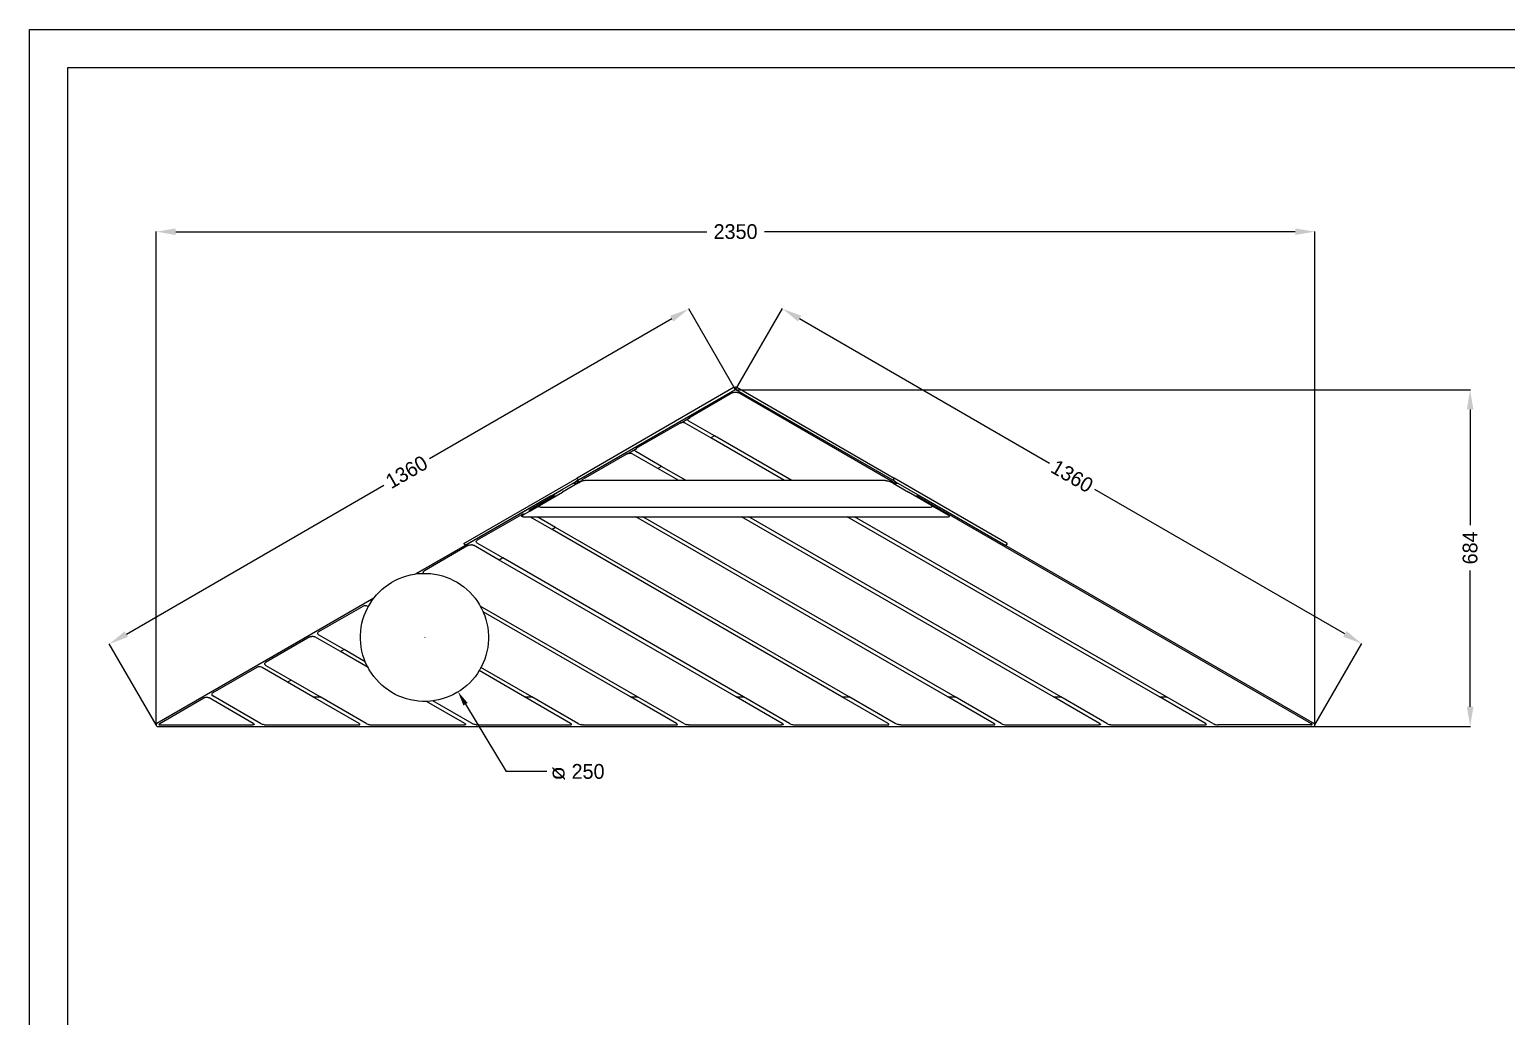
# Model space of a CAD drawing. Header units: millimetres. Extents: x -38 to 5369, y 59 to 4067.
# Drawn here: x -38 to 2960, y 2063 to 4067 of the extents above; entities that cross this region are included whole.
import ezdxf

# ---------------------------------------------------------------- set-up
doc = ezdxf.new("R2010")
doc.units = ezdxf.units.MM
doc.layers.add('DIMS', color=1, linetype='Continuous')
doc.layers.add('tabelka', color=155, linetype='Continuous')
doc.dimstyles.new('ISO-25', dxfattribs={"dimtxt": 2.5, "dimasz": 2.5, "dimexe": 1.25, "dimexo": 0.625, "dimtad": 1, "dimtxsty": 'Standard', "dimcen": 2.5, "dimadec": 0, "dimazin": 0, "dimtfac": 1, "dimtmove": 0, "dimatfit": 3, "dimfxl": 1, "dimarcsym": 0})
doc.dimstyles.get("Standard").update_dxf_attribs({"dimtxt": 0.18, "dimasz": 0.18, "dimexe": 0.18, "dimexo": 0.0625, "dimgap": 0.09, "dimtad": 0, "dimtih": 1, "dimtoh": 1, "dimdec": 4, "dimzin": 0, "dimdsep": 46, "dimtxsty": 'Standard', "dimcen": 0.09, "dimadec": 0, "dimazin": 0, "dimtfac": 1, "dimtdec": 4, "dimtofl": 0, "dimtmove": 0, "dimatfit": 3, "dimfxl": 1, "dimtolj": 1, "dimtzin": 0, "dimarcsym": 0})

# ---------------------------------------------------------------- blocks, each defined once
blk = doc.blocks.new('*D101')
at = {"layer": 'Defpoints', "color": 0}
for p in [(2571.5, 3656.1), (219.1, 2654.3), (2571.5, 2654.9)]:
    blk.add_point(p, dxfattribs=at)
at = {"layer": 'DIMS', "color": 0, "lineweight": -2}
for p, q in [((219.1, 2654.8), (219.1, 3656.6)), ((259.1, 3656.1), (1336.8, 3656.1)), ((2531.5, 3656.1), (1453.8, 3656.1)), ((2571.5, 2655.4), (2571.5, 3656.6))]:
    blk.add_line(p, q, dxfattribs=at)
at = {"layer": 'DIMS', "color": 0}
for points in [[(259.1, 3662.7), (259.1, 3649.4), (219.1, 3656.1)], [(2531.5, 3649.4), (2531.5, 3662.7), (2571.5, 3656.1)]]:
    blk.add_solid(points, dxfattribs=at)
at = {"layer": 'DIMS', "color": 0, "insert": (1395.3, 3656.1), "char_height": 30, "attachment_point": 5}
blk.add_mtext('2350', dxfattribs=at)
blk = doc.blocks.new('*D103')
at = {"layer": 'Defpoints', "color": 0}
for p in [(1395.3, 3335.1), (2568.3, 2651.6), (2886.4, 2651.6)]:
    blk.add_point(p, dxfattribs=at)
at = {"layer": 'DIMS', "color": 0, "lineweight": -2}
for p, q in [((1395.8, 3335.1), (2886.9, 3335.1)), ((2886.4, 3295.1), (2886.4, 3060.1)), ((2886.4, 2691.6), (2886.4, 2968.1)), ((2568.8, 2651.6), (2886.9, 2651.6))]:
    blk.add_line(p, q, dxfattribs=at)
at = {"layer": 'DIMS', "color": 0}
for points in [[(2893.1, 3295.1), (2879.7, 3295.1), (2886.4, 3335.1)], [(2879.7, 2691.6), (2893.1, 2691.6), (2886.4, 2651.6)]]:
    blk.add_solid(points, dxfattribs=at)
at = {"layer": 'DIMS', "color": 0, "insert": (2886.4, 3014.1), "char_height": 30, "attachment_point": 5, "rotation": 90}
blk.add_mtext('684', dxfattribs=at)
blk = doc.blocks.new('*D104')
at = {"layer": 'Defpoints', "color": 0}
for p in [(1300.3, 3499.4), (1395.3, 3335.1), (219.1, 2654.7)]:
    blk.add_point(p, dxfattribs=at)
at = {"layer": 'DIMS', "color": 0, "lineweight": -2}
for p, q in [((1265.7, 3479.4), (773.9, 3194.9)), ((1395.3, 3335.2), (1300.2, 3499.5)), ((158.7, 2839), (681.3, 3141.3)), ((219.1, 2654.7), (124, 2819.1))]:
    blk.add_line(p, q, dxfattribs=at)
at = {"layer": 'DIMS', "color": 0}
for points in [[(1269, 3473.6), (1262.3, 3485.1), (1300.3, 3499.4)], [(155.3, 2844.7), (162, 2833.2), (124.1, 2818.9)]]:
    blk.add_solid(points, dxfattribs=at)
at = {"layer": 'DIMS', "color": 0, "insert": (727.6, 3168.1), "char_height": 30, "attachment_point": 5, "rotation": 30.0493}
blk.add_mtext('\\A1;1360', dxfattribs=at)
blk = doc.blocks.new('*D105')
at = {"layer": 'Defpoints', "color": 0}
for p in [(1395.3, 3335.1), (2666.7, 2819.5), (2571.5, 2654.9)]:
    blk.add_point(p, dxfattribs=at)
at = {"layer": 'DIMS', "color": 0, "lineweight": -2}
for p, q in [((1395.4, 3335.2), (1490.6, 3499.9)), ((1525.2, 3479.7), (2032.3, 3186.4)), ((2632, 2839.5), (2124.9, 3132.8)), ((2571.5, 2655), (2666.8, 2819.7))]:
    blk.add_line(p, q, dxfattribs=at)
at = {"layer": 'DIMS', "color": 0}
for points in [[(1528.5, 3485.5), (1521.8, 3473.9), (1490.5, 3499.7)], [(2628.7, 2833.8), (2635.4, 2845.3), (2666.7, 2819.5)]]:
    blk.add_solid(points, dxfattribs=at)
at = {"layer": 'DIMS', "color": 0, "insert": (2078.6, 3159.6), "char_height": 30, "attachment_point": 5, "rotation": 329.957}
blk.add_mtext('\\A1;1360', dxfattribs=at)
blk = doc.blocks.new('*D110')
at = {"layer": 'Defpoints', "color": 0}
for p in [(699.1, 2942.3), (831.7, 2722.4)]:
    blk.add_point(p, dxfattribs=at)
at = {"layer": 'DIMS', "color": 0}
for p, q in [((765.3, 2832.4), (765.5, 2832.4)), ((765.4, 2832.3), (765.4, 2832.5))]:
    blk.add_line(p, q, dxfattribs=at)
at = {"layer": 'DIMS', "color": 0, "lineweight": -2}
for p in [(847.2, 2696.7), (1012.3, 2559.8)]:
    blk.add_line(p, (929.8, 2559.8), dxfattribs=at)
at = {"layer": 'DIMS', "color": 0}
blk.add_solid([(851.5, 2699.3), (842.9, 2694.2), (831.7, 2722.4)], dxfattribs=at)
at = {"layer": 'DIMS', "color": 0, "insert": (1075.8, 2559.8), "char_height": 30, "attachment_point": 5}
blk.add_mtext('\\A1;{\\fArial|b0|i0|c238|p34;\\H1.0833x;ᴓ }250', dxfattribs=at)

msp = doc.modelspace()

# ---------------------------------------------------------------- linework, layer by layer
for p, q in [((746.48143, 2961.15924), (1393.30112, 3334.60076)), ((1392.80112, 3340.08558), (1073.56037, 3155.77185)), ((1393.30112, 3334.60076), (1076.06037, 3151.44173)), ((1390.10496, 3329.29135), (1300.49727, 3277.55633)), ((1390.10496, 3329.29135), (1391.39149, 3329.8837)), ((1391.39149, 3329.8837), (1392.87407, 3330.29591)), ((1392.80112, 3340.08558), (1393.26743, 3340.32318)), ((1392.87407, 3330.29591), (1394.13203, 3330.46168)), ((1393.26743, 3340.32318), (1393.75603, 3340.51074)), ((1395.30112, 3335.75546), (1393.30112, 3334.60076)), ((1393.8486, 3334.86423), (1393.30112, 3334.60076)), ((1393.75603, 3340.51074), (1394.26156, 3340.64619)), ((1394.42988, 3335.04121), (1393.8486, 3334.86423)), ((1394.13203, 3330.46168), (1394.47835, 3330.50732)), ((1394.26156, 3340.64619), (1394.77847, 3340.72807)), ((1395.03126, 3335.12812), (1394.42988, 3335.04121)), ((1394.47835, 3330.50732), (1396.12388, 3330.50732)), ((1394.77847, 3340.72807), (1395.30112, 3340.75546)), ((1395.63886, 3335.12295), (1395.03126, 3335.12812)), ((1395.30112, 3340.75546), (1395.82376, 3340.72807)), ((1395.30112, 3335.75546), (1397.36008, 3334.56671)), ((1396.23867, 3335.02582), (1395.63886, 3335.12295)), ((1395.82376, 3340.72807), (1396.34067, 3340.64619)), ((1396.12388, 3330.50732), (1396.4702, 3330.46168)), ((1396.81686, 3334.83897), (1396.23867, 3335.02582)), ((1396.34067, 3340.64619), (1396.8462, 3340.51074)), ((1396.4702, 3330.46168), (1397.72816, 3330.29591)), ((1397.36008, 3334.56671), (1396.81686, 3334.83897)), ((1396.8462, 3340.51074), (1397.3348, 3340.32318)), ((1397.3348, 3340.32318), (1397.80112, 3340.08558)), ((1714.54186, 3151.44173), (1397.36008, 3334.56671)), ((1397.72816, 3330.29591), (1399.21074, 3329.8837)), ((1397.80112, 3340.08558), (1717.04186, 3155.77185)), ((1399.21074, 3329.8837), (1400.49727, 3329.29135)), ((1713.89011, 3148.35392), (1400.49727, 3329.29135)), ((1284.01111, 3267.88761), (1282.72458, 3267.29526)), ((1286.75164, 3268.46559), (1283.22458, 3266.42924)), ((1285.49368, 3268.29982), (1284.01111, 3267.88761)), ((1286.75164, 3268.46559), (1285.49368, 3268.29982)), ((1298.4702, 3275.2313), (1286.75164, 3268.46559)), ((1287.09796, 3268.51122), (1286.75164, 3268.46559)), ((1288.7435, 3268.51122), (1287.09796, 3268.51122)), ((1290.34778, 3268.29982), (1288.7435, 3268.51122)), ((1291.83035, 3267.88761), (1290.34778, 3268.29982)), ((1293.11688, 3267.29526), (1291.83035, 3267.88761)), ((1298.39116, 3275.03135), (1298.4702, 3275.2313)), ((1298.39116, 3274.0813), (1298.39116, 3275.03135)), ((1298.39116, 3274.0813), (1298.75732, 3273.15507)), ((1298.4702, 3275.2313), (1298.75732, 3275.95758)), ((1298.83478, 3275.44179), (1298.4702, 3275.2313)), ((1299.47129, 3276.81355), (1298.75732, 3275.95758)), ((1298.75732, 3273.15507), (1299.47129, 3272.29911)), ((1299.47129, 3276.81355), (1300.49727, 3277.55633)), ((1300.49727, 3271.55633), (1299.47129, 3272.29911)), ((1302.26522, 3277.42235), (1299.67431, 3275.92649)), ((1352.30112, 3241.64736), (1300.49727, 3271.55633)), ((1282.72458, 3267.29526), (1193.11688, 3215.56023)), ((1344.92073, 3237.3863), (1293.11688, 3267.29526)), ((1352.30112, 3241.64736), (1344.92073, 3237.3863)), ((1509.53347, 3150.86922), (1352.30112, 3241.64736)), ((1191.08982, 3213.23521), (1179.37126, 3206.46949)), ((1191.01077, 3213.03526), (1191.08982, 3213.23521)), ((1191.01077, 3212.08521), (1191.01077, 3213.03526)), ((1191.37694, 3211.15898), (1191.01077, 3212.08521)), ((1192.6503, 3214.13615), (1191.08982, 3213.23521)), ((1191.08982, 3213.23521), (1191.37694, 3213.96149)), ((1192.09091, 3214.81745), (1191.37694, 3213.96149)), ((1192.09091, 3210.30301), (1191.37694, 3211.15898)), ((1192.09091, 3214.81745), (1193.11688, 3215.56023)), ((1192.09091, 3210.30301), (1193.11688, 3209.56023)), ((1244.92073, 3179.65127), (1193.11688, 3209.56023)), ((1194.88483, 3215.42626), (1193.67761, 3214.72927)), ((1494.7727, 3150.86922), (1344.92073, 3237.3863)), ((1175.34419, 3205.29917), (1085.7365, 3153.56414)), ((1175.34419, 3205.29917), (1176.63072, 3205.89151)), ((1176.63072, 3205.89151), (1178.1133, 3206.30372)), ((1179.37126, 3206.46949), (1176.96207, 3205.07855)), ((1178.1133, 3206.30372), (1179.37126, 3206.46949)), ((1179.37126, 3206.46949), (1179.71758, 3206.51513)), ((1179.71758, 3206.51513), (1181.36311, 3206.51513)), ((1181.36311, 3206.51513), (1182.96739, 3206.30372)), ((1182.96739, 3206.30372), (1184.44997, 3205.89151)), ((1184.44997, 3205.89151), (1185.7365, 3205.29917)), ((1237.54035, 3175.3902), (1185.7365, 3205.29917)), ((1244.92073, 3179.65127), (1237.54035, 3175.3902)), ((1294.7727, 3150.86922), (1244.92073, 3179.65127)), ((843.92936, 3023.19433), (1073.56037, 3155.77185)), ((1065.60562, 3145.40568), (1070.71212, 3148.35392)), ((1076.06037, 3151.44173), (1070.71212, 3148.35392)), ((1078.71212, 3148.35392), (1070.71212, 3148.35392)), ((1073.56037, 3155.77185), (1076.06037, 3151.44173)), ((1078.71212, 3148.35392), (1073.60562, 3145.40568)), ((1080.07223, 3147.96581), (1078.47148, 3147.13483)), ((1083.70943, 3151.23911), (1078.71212, 3148.35392)), ((1080.97863, 3148.35392), (1078.71212, 3148.35392)), ((1080.97863, 3148.35392), (1080.07223, 3147.96581)), ((1081.91561, 3148.75512), (1080.97863, 3148.35392)), ((1083.8817, 3149.45342), (1081.91561, 3148.75512)), ((1083.63039, 3151.03916), (1083.70943, 3151.23911)), ((1083.63039, 3150.08911), (1083.63039, 3151.03916)), ((1083.8817, 3149.45342), (1083.63039, 3150.08911)), ((1083.70943, 3151.23911), (1083.99655, 3151.9654)), ((1083.90918, 3149.46318), (1083.8817, 3149.45342)), ((1085.95299, 3150.05449), (1083.90918, 3149.46318)), ((1083.99655, 3151.9654), (1084.71052, 3152.82136)), ((1084.71052, 3152.82136), (1085.7365, 3153.56414)), ((1087.94453, 3150.4994), (1085.95299, 3150.05449)), ((1089.78396, 3150.77559), (1087.94453, 3150.4994)), ((1091.37903, 3150.86922), (1089.78396, 3150.77559)), ((1280.01193, 3150.86922), (1091.37903, 3150.86922)), ((1280.01193, 3150.86922), (1237.54035, 3175.3902)), ((1294.7727, 3150.86922), (1280.01193, 3150.86922)), ((1494.7727, 3150.86922), (1294.7727, 3150.86922)), ((1509.53347, 3150.86922), (1494.7727, 3150.86922)), ((1699.2232, 3150.86922), (1509.53347, 3150.86922)), ((1699.2232, 3150.86922), (1700.81827, 3150.77559)), ((1700.81827, 3150.77559), (1702.6577, 3150.4994)), ((1702.6577, 3150.4994), (1704.64924, 3150.05449)), ((1704.64924, 3150.05449), (1706.69305, 3149.46318)), ((1706.69305, 3149.46318), (1708.68662, 3148.75512)), ((1708.68662, 3148.75512), (1709.6236, 3148.35392)), ((1709.6236, 3148.35392), (1710.53, 3147.96581)), ((1713.89011, 3148.35392), (1709.6236, 3148.35392)), ((1710.53, 3147.96581), (1712.13075, 3147.13483)), ((1718.99661, 3145.40568), (1713.89011, 3148.35392)), ((1717.04186, 3155.77185), (1714.54186, 3151.44173)), ((1719.89011, 3148.35392), (1714.54186, 3151.44173)), ((1946.67287, 3023.19433), (1717.04186, 3155.77185)), ((1719.89011, 3148.35392), (1724.99661, 3145.40568)), ((1021.29204, 3119.82122), (846.42936, 3018.8642)), ((1027.29204, 3119.82122), (978.35611, 3091.56805)), ((997.34369, 3100.29567), (1031.13192, 3119.80332)), ((1021.29204, 3119.82122), (1065.60562, 3145.40568)), ((1021.29204, 3119.82122), (1027.29204, 3119.82122)), ((1026.33003, 3122.7299), (1044.78353, 3133.38403)), ((1027.29204, 3119.82122), (1031.13192, 3119.80332)), ((1031.16292, 3119.82122), (1031.13192, 3119.80332)), ((1031.16292, 3119.82122), (1044.30018, 3127.40601)), ((1075.47651, 3145.40568), (1044.30018, 3127.40601)), ((1065.60562, 3145.40568), (1073.60562, 3145.40568)), ((1073.60562, 3145.40568), (1075.47651, 3145.40568)), ((1075.47651, 3145.40568), (1078.47148, 3147.13483)), ((1715.12572, 3145.40568), (1712.13075, 3147.13483)), ((1715.12572, 3145.40568), (1718.99661, 3145.40568)), ((1715.12572, 3145.40568), (1746.30206, 3127.40601)), ((1718.99661, 3145.40568), (1724.99661, 3145.40568)), ((1724.99661, 3145.40568), (1769.31019, 3119.82122)), ((1759.43931, 3119.82122), (1746.30206, 3127.40601)), ((1759.43931, 3119.82122), (1759.47031, 3119.80332)), ((1759.47031, 3119.80332), (1763.31019, 3119.82122)), ((1793.25854, 3100.29567), (1759.47031, 3119.80332)), ((1763.31019, 3119.82122), (1769.31019, 3119.82122)), ((1763.31019, 3119.82122), (2563.90881, 2657.59539)), ((1769.31019, 3119.82122), (1944.17547, 3018.8627)), ((976.25, 3088.09302), (975.30641, 3087.57244)), ((976.25, 3088.09302), (997.34369, 3100.29567)), ((976.32905, 3089.24302), (976.25, 3089.04307)), ((976.25, 3089.04307), (976.25, 3088.09302)), ((976.61617, 3089.9693), (976.32905, 3089.24302)), ((977.33014, 3090.82527), (976.61617, 3089.9693)), ((978.35611, 3091.56805), (977.33014, 3090.82527)), ((995.60318, 3098.93057), (995.32054, 3098.33402)), ((995.32054, 3098.33402), (995.45528, 3097.83584)), ((995.45528, 3097.83584), (996.00063, 3097.461)), ((996.28903, 3099.59557), (995.60318, 3098.93057)), ((996.00063, 3097.461), (996.92926, 3097.22831)), ((997.34369, 3100.29567), (996.28903, 3099.59557)), ((997.72824, 3097.13577), (996.92926, 3097.22831)), ((999.25674, 3097.05032), (997.72824, 3097.13577)), ((999.25674, 3097.05032), (1791.34549, 3097.05032)), ((1791.34549, 3097.05032), (1792.87399, 3097.13577)), ((1792.87399, 3097.13577), (1793.67298, 3097.22831)), ((1793.25854, 3100.29567), (1794.3132, 3099.59557)), ((1793.25854, 3100.29567), (1827.42985, 3080.56686)), ((1794.6016, 3097.461), (1793.67298, 3097.22831)), ((1794.3132, 3099.59557), (1794.99905, 3098.93057)), ((1795.14695, 3097.83584), (1794.6016, 3097.461)), ((1794.99905, 3098.93057), (1795.28169, 3098.33402)), ((1795.28169, 3098.33402), (1795.14695, 3097.83584)), ((960.58342, 3081.30698), (870.97573, 3029.57195)), ((961.86995, 3081.89933), (960.58342, 3081.30698)), ((961.43188, 3079.20175), (961.14924, 3078.6052)), ((961.26365, 3078.06507), (961.21961, 3078.34501)), ((961.7813, 3077.65902), (961.26365, 3078.06507)), ((962.11772, 3079.86675), (961.43188, 3079.20175)), ((962.70575, 3077.40695), (961.7813, 3077.65902)), ((963.35253, 3082.31154), (961.86995, 3081.89933)), ((963.17238, 3080.56686), (962.11772, 3079.86675)), ((963.99064, 3077.3215), (962.70575, 3077.40695)), ((963.17238, 3080.56686), (966.56042, 3082.52294)), ((964.61049, 3082.47731), (963.35253, 3082.31154)), ((963.99064, 3077.3215), (977.87877, 3077.3215)), ((964.95681, 3082.52294), (964.61049, 3082.47731)), ((966.56042, 3082.52294), (964.95681, 3082.52294)), ((966.60234, 3082.52294), (966.56042, 3082.52294)), ((967.69551, 3083.17829), (966.60234, 3082.52294)), ((967.69551, 3083.17829), (975.30641, 3087.57244)), ((1022.77958, 3051.39801), (977.87877, 3077.3215)), ((977.87877, 3077.3215), (992.63954, 3077.3215)), ((1030.15996, 3055.65908), (992.63954, 3077.3215)), ((992.63954, 3077.3215), (1192.63954, 3077.3215)), ((1826.09576, 2711.59539), (1192.63954, 3077.3215)), ((1192.63954, 3077.3215), (1207.40031, 3077.3215)), ((1840.85653, 2711.59539), (1207.40031, 3077.3215)), ((1207.40031, 3077.3215), (1407.40031, 3077.3215)), ((2040.85653, 2711.59539), (1407.40031, 3077.3215)), ((1407.40031, 3077.3215), (1422.16108, 3077.3215)), ((2055.6173, 2711.59539), (1422.16108, 3077.3215)), ((1422.16108, 3077.3215), (1622.16108, 3077.3215)), ((2255.6173, 2711.59539), (1622.16108, 3077.3215)), ((1622.16108, 3077.3215), (1636.92185, 3077.3215)), ((2270.37807, 2711.59539), (1636.92185, 3077.3215)), ((1636.92185, 3077.3215), (1826.61159, 3077.3215)), ((1826.61159, 3077.3215), (1827.89648, 3077.40695)), ((1827.42985, 3080.56686), (1828.48451, 3079.86675)), ((1827.89648, 3077.40695), (1828.82093, 3077.65902)), ((1828.48451, 3079.86675), (1829.17035, 3079.20175)), ((1828.82093, 3077.65902), (1829.33858, 3078.06507)), ((1829.17035, 3079.20175), (1829.45299, 3078.6052)), ((1829.33858, 3078.06507), (1829.38262, 3078.34501)), ((868.94866, 3027.24692), (869.23578, 3027.97321)), ((869.23578, 3027.97321), (869.94975, 3028.82917)), ((869.94975, 3028.82917), (870.97573, 3029.57195)), ((1030.15996, 3055.65908), (1022.77958, 3051.39801)), ((1611.33499, 2711.59539), (1022.77958, 3051.39801)), ((1626.09576, 2711.59539), (1030.15996, 3055.65908)), ((846.42936, 3018.8642), (746.48143, 2961.15924)), ((853.20304, 3019.31088), (763.59534, 2967.57586)), ((843.92936, 3023.19433), (846.42936, 3018.8642)), ((853.20304, 3019.31088), (854.48957, 3019.90323)), ((854.48957, 3019.90323), (855.97215, 3020.31544)), ((855.97215, 3020.31544), (857.23011, 3020.48121)), ((857.23011, 3020.48121), (857.57642, 3020.52685)), ((857.57642, 3020.52685), (859.22196, 3020.52685)), ((860.82624, 3020.31544), (859.22196, 3020.52685)), ((862.30881, 3019.90323), (860.82624, 3020.31544)), ((862.30881, 3019.90323), (863.59534, 3019.31088)), ((915.39919, 2989.40192), (863.59534, 3019.31088)), ((868.86962, 3027.04698), (868.94866, 3027.24692)), ((868.86962, 3026.09693), (868.86962, 3027.04698)), ((869.23578, 3025.1707), (868.86962, 3026.09693)), ((869.94975, 3024.31473), (869.23578, 3025.1707)), ((870.97573, 3023.57195), (869.94975, 3024.31473)), ((922.77958, 2993.66299), (870.97573, 3023.57195)), ((1946.67287, 3023.19433), (1944.17547, 3018.8627)), ((1944.17547, 3018.8627), (2569.90881, 2657.59539)), ((922.77958, 2993.66299), (915.39919, 2989.40192)), ((1396.57422, 2711.59539), (915.39919, 2989.40192)), ((1411.33499, 2711.59539), (922.77958, 2993.66299)), ((684.34403, 2935.22951), (690.95864, 2940.01944)), ((690.95864, 2940.01944), (697.86097, 2944.38458)), ((697.86097, 2944.38458), (705.02377, 2948.30771)), ((705.02377, 2948.30771), (712.41876, 2951.77334)), ((712.41876, 2951.77334), (720.01678, 2954.7678)), ((720.01678, 2954.7678), (727.78782, 2957.27926)), ((727.78782, 2957.27926), (735.70123, 2959.29782)), ((735.70123, 2959.29782), (743.72576, 2960.81552)), ((743.72576, 2960.81552), (746.48143, 2961.15924)), ((746.48143, 2961.15924), (751.82976, 2961.82635)), ((751.82976, 2961.82635), (756.08944, 2962.08762)), ((756.08944, 2962.08762), (759.98124, 2962.32633)), ((759.98124, 2962.32633), (762.56634, 2962.32226)), ((761.48923, 2965.05088), (761.56828, 2965.25083)), ((761.48923, 2965.05088), (761.56828, 2965.25083)), ((761.48923, 2964.10083), (761.48923, 2965.05088)), ((761.48923, 2964.10083), (761.48923, 2965.05088)), ((761.8554, 2963.1746), (761.48923, 2964.10083)), ((761.8554, 2963.1746), (761.48923, 2964.10083)), ((761.56828, 2965.25083), (761.8554, 2965.97711)), ((761.56828, 2965.25083), (761.8554, 2965.97711)), ((761.8554, 2965.97711), (762.56937, 2966.83308)), ((761.8554, 2965.97711), (762.56937, 2966.83308)), ((762.56634, 2962.32226), (761.8554, 2963.1746)), ((762.56634, 2962.32226), (761.8554, 2963.1746)), ((762.56634, 2962.32226), (768.14803, 2962.31349)), ((762.56937, 2966.83308), (763.59534, 2967.57586)), ((768.14803, 2962.31349), (776.2979, 2961.78788)), ((776.2979, 2961.78788), (784.39868, 2960.75157)), ((784.39868, 2960.75157), (792.4184, 2959.20865)), ((792.4184, 2959.20865), (800.32542, 2957.16522)), ((800.32542, 2957.16522), (808.08853, 2954.62933)), ((808.08853, 2954.62933), (815.67709, 2951.611)), ((815.67709, 2951.611), (823.06115, 2948.12213)), ((823.06115, 2948.12213), (830.21158, 2944.1765)), ((830.21158, 2944.1765), (837.10014, 2939.78967)), ((837.10014, 2939.78967), (843.69966, 2934.97897)), ((660.93371, 2911.76823), (220.69342, 2657.59539)), ((660.93371, 2911.76823), (220.69342, 2657.59539)), ((656.57355, 2905.7868), (660.93371, 2911.76823)), ((660.93371, 2911.76823), (661.26559, 2912.22353)), ((661.26559, 2912.22353), (666.48119, 2918.50797)), ((666.48119, 2918.50797), (672.0811, 2924.45251)), ((672.0811, 2924.45251), (678.04323, 2930.0337)), ((678.04323, 2930.0337), (684.34403, 2935.22951)), ((843.69966, 2934.97897), (849.9841, 2929.76337)), ((849.9841, 2929.76337), (855.92864, 2924.16346)), ((855.92864, 2924.16346), (861.50983, 2918.20134)), ((861.50983, 2918.20134), (866.70564, 2911.90054)), ((866.70564, 2911.90054), (871.49557, 2905.28592)), ((638.44227, 2895.3187), (548.83457, 2843.58367)), ((638.44227, 2895.3187), (548.83457, 2843.58367)), ((639.7288, 2895.91104), (638.44227, 2895.3187)), ((639.7288, 2895.91104), (638.44227, 2895.3187)), ((641.21138, 2896.32325), (639.7288, 2895.91104)), ((641.21138, 2896.32325), (639.7288, 2895.91104)), ((642.46934, 2896.48902), (641.21138, 2896.32325)), ((642.46934, 2896.48902), (641.21138, 2896.32325)), ((641.61523, 2876.6124), (644.63357, 2884.20096)), ((642.81565, 2896.53466), (642.46934, 2896.48902)), ((642.81565, 2896.53466), (642.46934, 2896.48902)), ((644.46119, 2896.53466), (642.81565, 2896.53466)), ((644.46119, 2896.53466), (642.81565, 2896.53466)), ((646.06547, 2896.32325), (644.46119, 2896.53466)), ((646.06547, 2896.32325), (644.46119, 2896.53466)), ((644.63357, 2884.20096), (648.12243, 2891.58502)), ((647.54804, 2895.91104), (646.06547, 2896.32325)), ((647.54804, 2895.91104), (646.06547, 2896.32325)), ((648.83457, 2895.3187), (647.54804, 2895.91104)), ((648.83457, 2895.3187), (647.54804, 2895.91104)), ((648.12243, 2891.58502), (649.85697, 2894.72842)), ((649.85697, 2894.72842), (648.83457, 2895.3187)), ((649.85697, 2894.72842), (648.83457, 2895.3187)), ((649.85697, 2894.72842), (652.06806, 2898.73544)), ((652.06806, 2898.73544), (654.14902, 2902.00313)), ((654.18789, 2903.25474), (654.10885, 2903.05479)), ((654.18789, 2903.25474), (654.10885, 2903.05479)), ((654.10885, 2903.05479), (654.10885, 2902.10474)), ((654.10885, 2903.05479), (654.10885, 2902.10474)), ((654.10885, 2902.10474), (654.14902, 2902.00313)), ((654.10885, 2902.10474), (654.14902, 2902.00313)), ((654.14902, 2902.00313), (655.38692, 2903.94699)), ((654.47501, 2903.98102), (654.18789, 2903.25474)), ((654.47501, 2903.98102), (654.18789, 2903.25474)), ((655.18898, 2904.83698), (654.47501, 2903.98102)), ((655.18898, 2904.83698), (654.47501, 2903.98102)), ((656.21496, 2905.57976), (655.18898, 2904.83698)), ((656.21496, 2905.57976), (655.18898, 2904.83698)), ((655.38692, 2903.94699), (656.45489, 2905.62401)), ((656.57355, 2905.7868), (656.21496, 2905.57976)), ((656.57355, 2905.7868), (656.21496, 2905.57976)), ((656.45489, 2905.62401), (656.57355, 2905.7868)), ((871.49557, 2905.28592), (875.86072, 2898.38359)), ((875.86072, 2898.38359), (877.16168, 2896.0083)), ((1196.57422, 2711.59539), (877.16168, 2896.0083)), ((877.16168, 2896.0083), (879.78384, 2891.2208)), ((1196.57422, 2711.59539), (877.16168, 2896.0083)), ((879.78384, 2891.2208), (883.15594, 2884.02538)), ((1181.81345, 2711.59539), (883.15594, 2884.02538)), ((883.15594, 2884.02538), (883.24947, 2883.8258)), ((1181.81345, 2711.59539), (883.15594, 2884.02538)), ((883.24947, 2883.8258), (886.24393, 2876.22779)), ((634.45669, 2844.82176), (635.493, 2852.92254)), ((635.493, 2852.92254), (637.03591, 2860.94227)), ((637.03591, 2860.94227), (639.07935, 2868.84929)), ((639.07935, 2868.84929), (641.61523, 2876.6124)), ((886.24393, 2876.22779), (888.75539, 2868.45674)), ((888.75539, 2868.45674), (890.77396, 2860.54334)), ((890.77396, 2860.54334), (892.29165, 2852.5188)), ((892.29165, 2852.5188), (893.30248, 2844.4148)), ((531.06188, 2833.3226), (441.45419, 2781.58758)), ((531.06188, 2833.3226), (532.34842, 2833.91495)), ((532.34842, 2833.91495), (533.83099, 2834.32716)), ((533.83099, 2834.32716), (535.08895, 2834.49293)), ((535.08895, 2834.49293), (535.43527, 2834.53857)), ((535.43527, 2834.53857), (537.0808, 2834.53857)), ((537.0808, 2834.53857), (538.68508, 2834.32716)), ((538.68508, 2834.32716), (540.16766, 2833.91495)), ((540.16766, 2833.91495), (541.45419, 2833.3226)), ((593.25804, 2803.41364), (541.45419, 2833.3226)), ((546.80751, 2841.25864), (546.72846, 2841.05869)), ((546.72846, 2841.05869), (546.72846, 2840.10864)), ((546.72846, 2840.10864), (547.09463, 2839.18241)), ((547.09463, 2841.98492), (546.80751, 2841.25864)), ((547.8086, 2842.84089), (547.09463, 2841.98492)), ((547.09463, 2839.18241), (547.8086, 2838.32645)), ((548.83457, 2843.58367), (547.8086, 2842.84089)), ((547.8086, 2838.32645), (548.83457, 2837.58367)), ((600.63842, 2807.6747), (548.83457, 2837.58367)), ((633.91823, 2828.50511), (633.93107, 2836.6719)), ((634.41822, 2820.35363), (633.91823, 2828.50511)), ((633.93107, 2836.6719), (634.45669, 2844.82176)), ((635.42905, 2812.24963), (634.41822, 2820.35363)), ((893.26401, 2819.94667), (892.2277, 2811.84589)), ((893.78962, 2828.09653), (893.26401, 2819.94667)), ((893.30248, 2844.4148), (893.80246, 2836.26332)), ((893.80246, 2836.26332), (893.78962, 2828.09653)), ((600.63842, 2807.6747), (593.25804, 2803.41364)), ((649.30082, 2771.05732), (593.25804, 2803.41364)), ((649.30082, 2771.05732), (593.25804, 2803.41364)), ((643.74408, 2782.78764), (600.63842, 2807.6747)), ((643.74408, 2782.78764), (600.63842, 2807.6747)), ((636.94674, 2804.2251), (635.42905, 2812.24963)), ((638.9653, 2796.31169), (636.94674, 2804.2251)), ((641.47676, 2788.54065), (638.9653, 2796.31169)), ((643.74408, 2782.78764), (641.47676, 2788.54065)), ((886.10546, 2788.15603), (883.08713, 2780.56747)), ((888.64135, 2795.91914), (886.10546, 2788.15603)), ((890.68478, 2803.82616), (888.64135, 2795.91914)), ((892.2277, 2811.84589), (890.68478, 2803.82616)), ((423.6815, 2771.32651), (334.0738, 2719.59148)), ((424.96803, 2771.91885), (423.6815, 2771.32651)), ((426.45061, 2772.33107), (424.96803, 2771.91885)), ((427.70857, 2772.49684), (426.45061, 2772.33107)), ((428.05488, 2772.54247), (427.70857, 2772.49684)), ((429.70042, 2772.54247), (428.05488, 2772.54247)), ((431.3047, 2772.33107), (429.70042, 2772.54247)), ((432.78727, 2771.91885), (431.3047, 2772.33107)), ((434.0738, 2771.32651), (432.78727, 2771.91885)), ((485.87765, 2741.41754), (434.0738, 2771.32651)), ((439.42712, 2779.26255), (439.34808, 2779.0626)), ((439.34808, 2779.0626), (439.34808, 2778.11255)), ((439.34808, 2778.11255), (439.71424, 2777.18632)), ((439.71424, 2779.98883), (439.42712, 2779.26255)), ((440.42822, 2780.8448), (439.71424, 2779.98883)), ((439.71424, 2777.18632), (440.42822, 2776.33035)), ((441.45419, 2781.58758), (440.42822, 2780.8448)), ((440.42822, 2776.33035), (441.45419, 2775.58758)), ((493.25804, 2745.67861), (441.45419, 2775.58758)), ((644.47122, 2780.94263), (643.74408, 2782.78764)), ((647.93685, 2773.54764), (644.47122, 2780.94263)), ((649.30082, 2771.05732), (647.93685, 2773.54764)), ((651.85998, 2766.38484), (649.30082, 2771.05732)), ((656.22512, 2759.48251), (651.85998, 2766.38484)), ((661.01505, 2752.8679), (656.22512, 2759.48251)), ((871.26581, 2759.14442), (866.4551, 2752.5449)), ((874.87608, 2764.81357), (871.26581, 2759.14442)), ((875.65263, 2766.03299), (874.87608, 2764.81357)), ((967.05268, 2711.59539), (874.87608, 2764.81357)), ((967.05268, 2711.59539), (874.87608, 2764.81357)), ((878.52106, 2771.23127), (875.65263, 2766.03299)), ((879.59826, 2773.18341), (878.52106, 2771.23127)), ((981.81345, 2711.59539), (878.52106, 2771.23127)), ((981.81345, 2711.59539), (878.52106, 2771.23127)), ((883.08713, 2780.56747), (879.59826, 2773.18341)), ((493.25804, 2745.67861), (485.87765, 2741.41754)), ((537.53114, 2711.59539), (485.87765, 2741.41754)), ((552.29191, 2711.59539), (493.25804, 2745.67861)), ((666.21086, 2746.56709), (661.01505, 2752.8679)), ((671.79205, 2740.60497), (666.21086, 2746.56709)), ((677.7366, 2735.00506), (671.79205, 2740.60497)), ((684.02103, 2729.78946), (677.7366, 2735.00506)), ((690.62055, 2724.97876), (684.02103, 2729.78946)), ((843.37667, 2729.53892), (836.76205, 2724.74899)), ((849.67747, 2734.73473), (843.37667, 2729.53892)), ((855.63959, 2740.31592), (849.67747, 2734.73473)), ((861.2395, 2746.26046), (855.63959, 2740.31592)), ((866.4551, 2752.5449), (861.2395, 2746.26046)), ((226.69342, 2657.59539), (316.30112, 2709.33041)), ((317.58765, 2709.92276), (316.30112, 2709.33041)), ((319.07022, 2710.33497), (317.58765, 2709.92276)), ((320.32818, 2710.50074), (319.07022, 2710.33497)), ((320.6745, 2710.54638), (320.32818, 2710.50074)), ((322.32004, 2710.54638), (320.6745, 2710.54638)), ((323.92431, 2710.33497), (322.32004, 2710.54638)), ((325.40689, 2709.92276), (323.92431, 2710.33497)), ((326.69342, 2709.33041), (325.40689, 2709.92276)), ((416.30112, 2657.59539), (326.69342, 2709.33041)), ((332.04674, 2717.26645), (331.96769, 2717.06651)), ((331.96769, 2717.06651), (331.96769, 2716.11646)), ((331.96769, 2716.11646), (332.33386, 2715.19023)), ((332.33386, 2717.99274), (332.04674, 2717.26645)), ((333.04783, 2718.8487), (332.33386, 2717.99274)), ((332.33386, 2715.19023), (333.04783, 2714.33426)), ((334.0738, 2719.59148), (333.04783, 2718.8487)), ((333.04783, 2714.33426), (334.0738, 2713.59148)), ((431.06188, 2657.59539), (334.0738, 2713.59148)), ((537.53114, 2711.59539), (552.29191, 2711.59539)), ((631.06188, 2657.59539), (537.53114, 2711.59539)), ((645.82265, 2657.59539), (552.29191, 2711.59539)), ((697.50912, 2720.59193), (690.62055, 2724.97876)), ((704.65954, 2716.6463), (697.50912, 2720.59193)), ((712.04361, 2713.15743), (704.65954, 2716.6463)), ((719.63217, 2710.1391), (712.04361, 2713.15743)), ((727.39527, 2707.60321), (719.63217, 2710.1391)), ((735.30229, 2705.55978), (727.39527, 2707.60321)), ((743.32202, 2704.01686), (735.30229, 2705.55978)), ((751.4228, 2702.98056), (743.32202, 2704.01686)), ((759.57267, 2702.45494), (751.4228, 2702.98056)), ((767.73945, 2702.4421), (759.57267, 2702.45494)), ((768.10683, 2702.46464), (767.73945, 2702.4421)), ((775.89093, 2702.94209), (768.10683, 2702.46464)), ((845.82265, 2657.59539), (768.10683, 2702.46464)), ((845.82265, 2657.59539), (768.10683, 2702.46464)), ((780.94808, 2703.57288), (775.89093, 2702.94209)), ((783.99493, 2703.95292), (780.94808, 2703.57288)), ((860.58342, 2657.59539), (780.94808, 2703.57288)), ((860.58342, 2657.59539), (780.94808, 2703.57288)), ((792.01947, 2705.47061), (783.99493, 2703.95292)), ((799.93287, 2707.48917), (792.01947, 2705.47061)), ((807.70392, 2710.00063), (799.93287, 2707.48917)), ((815.30193, 2712.99509), (807.70392, 2710.00063)), ((822.69693, 2716.46072), (815.30193, 2712.99509)), ((829.85972, 2720.38385), (822.69693, 2716.46072)), ((836.76205, 2724.74899), (829.85972, 2720.38385)), ((967.05268, 2711.59539), (981.81345, 2711.59539)), ((1060.58342, 2657.59539), (967.05268, 2711.59539)), ((1075.34419, 2657.59539), (981.81345, 2711.59539)), ((1181.81345, 2711.59539), (1196.57422, 2711.59539)), ((1275.34419, 2657.59539), (1181.81345, 2711.59539)), ((1290.10496, 2657.59539), (1196.57422, 2711.59539)), ((1396.57422, 2711.59539), (1411.33499, 2711.59539)), ((1490.10496, 2657.59539), (1396.57422, 2711.59539)), ((1504.86573, 2657.59539), (1411.33499, 2711.59539)), ((1611.33499, 2711.59539), (1626.09576, 2711.59539)), ((1704.86573, 2657.59539), (1611.33499, 2711.59539)), ((1719.6265, 2657.59539), (1626.09576, 2711.59539)), ((1826.09576, 2711.59539), (1840.85653, 2711.59539)), ((1919.6265, 2657.59539), (1826.09576, 2711.59539)), ((1934.38727, 2657.59539), (1840.85653, 2711.59539)), ((2040.85653, 2711.59539), (2055.6173, 2711.59539)), ((2134.38727, 2657.59539), (2040.85653, 2711.59539)), ((2149.14804, 2657.59539), (2055.6173, 2711.59539)), ((2255.6173, 2711.59539), (2270.37807, 2711.59539)), ((2349.14804, 2657.59539), (2255.6173, 2711.59539)), ((2363.90881, 2657.59539), (2270.37807, 2711.59539)), ((219.13457, 2655.36912), (219.08879, 2654.67052)), ((219.08879, 2654.67052), (219.19529, 2653.97857)), ((219.33048, 2656.04125), (219.13457, 2655.36912)), ((219.19529, 2653.97857), (219.44903, 2653.32608)), ((219.66722, 2656.65505), (219.33048, 2656.04125)), ((219.44903, 2653.32608), (219.83798, 2652.74396)), ((220.12883, 2657.18141), (219.66722, 2656.65505)), ((219.83798, 2652.74396), (220.34371, 2652.25984)), ((220.69342, 2657.59539), (220.12883, 2657.18141)), ((220.34371, 2652.25984), (220.94223, 2651.89664)), ((220.94223, 2651.89664), (221.60518, 2651.6716)), ((221.60518, 2651.6716), (222.30112, 2651.59539)), ((222.30112, 2651.59539), (2568.26583, 2651.61674)), ((225.03308, 2656.29374), (224.76268, 2655.72492)), ((224.76268, 2655.72492), (224.85526, 2655.37942)), ((224.85526, 2655.37942), (224.88997, 2655.24989)), ((224.88997, 2655.24989), (225.40855, 2654.89248)), ((225.6876, 2656.92782), (225.03308, 2656.29374)), ((225.40855, 2654.89248), (226.29242, 2654.6706)), ((226.69342, 2657.59539), (225.6876, 2656.92782)), ((226.29242, 2654.6706), (227.49727, 2654.59539)), ((227.49727, 2654.59539), (415.49727, 2654.59539)), ((416.70211, 2654.6706), (415.49727, 2654.59539)), ((416.30112, 2657.59539), (417.30694, 2656.92782)), ((417.58599, 2654.89248), (416.70211, 2654.6706)), ((417.30694, 2656.92782), (417.96145, 2656.29374)), ((418.10457, 2655.24989), (417.58599, 2654.89248)), ((417.96145, 2656.29374), (418.23185, 2655.72492)), ((418.19714, 2655.59539), (418.10457, 2655.24989)), ((418.23185, 2655.72492), (418.19714, 2655.59539)), ((432.36857, 2656.92782), (431.06188, 2657.59539)), ((433.9106, 2656.29374), (432.36857, 2656.92782)), ((433.9106, 2656.29374), (435.61064, 2655.72492)), ((436.09406, 2655.59539), (435.61064, 2655.72492)), ((437.38346, 2655.24989), (436.09406, 2655.59539)), ((439.14015, 2654.89248), (437.38346, 2655.24989)), ((439.14015, 2654.89248), (440.79263, 2654.6706)), ((440.79263, 2654.6706), (442.25804, 2654.59539)), ((442.25804, 2654.59539), (630.25804, 2654.59539)), ((630.25804, 2654.59539), (631.46288, 2654.6706)), ((632.0677, 2656.92782), (631.06188, 2657.59539)), ((631.46288, 2654.6706), (632.34676, 2654.89248)), ((632.72222, 2656.29374), (632.0677, 2656.92782)), ((632.34676, 2654.89248), (632.86534, 2655.24989)), ((632.99262, 2655.72492), (632.72222, 2656.29374)), ((632.86534, 2655.24989), (632.95791, 2655.59539)), ((632.95791, 2655.59539), (632.99262, 2655.72492)), ((645.82265, 2657.59539), (647.12934, 2656.92782)), ((647.12934, 2656.92782), (648.67137, 2656.29374)), ((648.67137, 2656.29374), (650.37141, 2655.72492)), ((650.37141, 2655.72492), (650.85483, 2655.59539)), ((650.85483, 2655.59539), (652.14423, 2655.24989)), ((652.14423, 2655.24989), (653.90092, 2654.89248)), ((653.90092, 2654.89248), (655.5534, 2654.6706)), ((655.5534, 2654.6706), (657.01881, 2654.59539)), ((657.01881, 2654.59539), (845.01881, 2654.59539)), ((846.22365, 2654.6706), (845.01881, 2654.59539)), ((845.82265, 2657.59539), (846.82847, 2656.92782)), ((847.10753, 2654.89248), (846.22365, 2654.6706)), ((846.82847, 2656.92782), (847.48299, 2656.29374)), ((847.62611, 2655.24989), (847.10753, 2654.89248)), ((847.48299, 2656.29374), (847.75339, 2655.72492)), ((847.71868, 2655.59539), (847.62611, 2655.24989)), ((847.75339, 2655.72492), (847.71868, 2655.59539)), ((860.58342, 2657.59539), (861.89011, 2656.92782)), ((863.43214, 2656.29374), (861.89011, 2656.92782)), ((865.13218, 2655.72492), (863.43214, 2656.29374)), ((865.6156, 2655.59539), (865.13218, 2655.72492)), ((866.905, 2655.24989), (865.6156, 2655.59539)), ((868.66169, 2654.89248), (866.905, 2655.24989)), ((868.66169, 2654.89248), (870.31417, 2654.6706)), ((871.77958, 2654.59539), (870.31417, 2654.6706)), ((871.77958, 2654.59539), (1059.77958, 2654.59539)), ((1059.77958, 2654.59539), (1060.98442, 2654.6706)), ((1061.58924, 2656.92782), (1060.58342, 2657.59539)), ((1060.98442, 2654.6706), (1061.8683, 2654.89248)), ((1062.24376, 2656.29374), (1061.58924, 2656.92782)), ((1061.8683, 2654.89248), (1062.38688, 2655.24989)), ((1062.51416, 2655.72492), (1062.24376, 2656.29374)), ((1062.38688, 2655.24989), (1062.47945, 2655.59539)), ((1062.47945, 2655.59539), (1062.51416, 2655.72492)), ((1075.34419, 2657.59539), (1076.65088, 2656.92782)), ((1078.19291, 2656.29374), (1076.65088, 2656.92782)), ((1078.19291, 2656.29374), (1079.89295, 2655.72492)), ((1079.89295, 2655.72492), (1080.37637, 2655.59539)), ((1080.37637, 2655.59539), (1081.66577, 2655.24989)), ((1083.42246, 2654.89248), (1081.66577, 2655.24989)), ((1083.42246, 2654.89248), (1085.07494, 2654.6706)), ((1086.54035, 2654.59539), (1085.07494, 2654.6706)), ((1086.54035, 2654.59539), (1274.54035, 2654.59539)), ((1274.54035, 2654.59539), (1275.74519, 2654.6706)), ((1276.35001, 2656.92782), (1275.34419, 2657.59539)), ((1275.74519, 2654.6706), (1276.62907, 2654.89248)), ((1277.00453, 2656.29374), (1276.35001, 2656.92782)), ((1276.62907, 2654.89248), (1277.14765, 2655.24989)), ((1277.27493, 2655.72492), (1277.00453, 2656.29374)), ((1277.14765, 2655.24989), (1277.24022, 2655.59539)), ((1277.24022, 2655.59539), (1277.27493, 2655.72492)), ((1291.41165, 2656.92782), (1290.10496, 2657.59539)), ((1291.41165, 2656.92782), (1292.95368, 2656.29374)), ((1292.95368, 2656.29374), (1294.65372, 2655.72492)), ((1294.65372, 2655.72492), (1295.13714, 2655.59539)), ((1295.13714, 2655.59539), (1296.42654, 2655.24989)), ((1298.18323, 2654.89248), (1296.42654, 2655.24989)), ((1298.18323, 2654.89248), (1299.83571, 2654.6706)), ((1301.30112, 2654.59539), (1299.83571, 2654.6706)), ((1301.30112, 2654.59539), (1489.30112, 2654.59539)), ((1490.50596, 2654.6706), (1489.30112, 2654.59539)), ((1490.10496, 2657.59539), (1491.11078, 2656.92782)), ((1491.38984, 2654.89248), (1490.50596, 2654.6706)), ((1491.11078, 2656.92782), (1491.7653, 2656.29374)), ((1491.38984, 2654.89248), (1491.90842, 2655.24989)), ((1491.7653, 2656.29374), (1492.0357, 2655.72492)), ((1492.00099, 2655.59539), (1491.90842, 2655.24989)), ((1492.0357, 2655.72492), (1492.00099, 2655.59539)), ((1504.86573, 2657.59539), (1506.17242, 2656.92782)), ((1506.17242, 2656.92782), (1507.71445, 2656.29374)), ((1507.71445, 2656.29374), (1509.41449, 2655.72492)), ((1509.41449, 2655.72492), (1509.89791, 2655.59539)), ((1509.89791, 2655.59539), (1511.18731, 2655.24989)), ((1511.18731, 2655.24989), (1512.944, 2654.89248)), ((1512.944, 2654.89248), (1514.59648, 2654.6706)), ((1514.59648, 2654.6706), (1516.06188, 2654.59539)), ((1516.06188, 2654.59539), (1704.06188, 2654.59539)), ((1704.06188, 2654.59539), (1705.26673, 2654.6706)), ((1705.87155, 2656.92782), (1704.86573, 2657.59539)), ((1705.26673, 2654.6706), (1706.15061, 2654.89248)), ((1706.52607, 2656.29374), (1705.87155, 2656.92782)), ((1706.15061, 2654.89248), (1706.66919, 2655.24989)), ((1706.79647, 2655.72492), (1706.52607, 2656.29374)), ((1706.66919, 2655.24989), (1706.76176, 2655.59539)), ((1706.76176, 2655.59539), (1706.79647, 2655.72492)), ((1720.93319, 2656.92782), (1719.6265, 2657.59539)), ((1722.47521, 2656.29374), (1720.93319, 2656.92782)), ((1724.17526, 2655.72492), (1722.47521, 2656.29374)), ((1724.65868, 2655.59539), (1724.17526, 2655.72492)), ((1725.94808, 2655.24989), (1724.65868, 2655.59539)), ((1727.70477, 2654.89248), (1725.94808, 2655.24989)), ((1729.35725, 2654.6706), (1727.70477, 2654.89248)), ((1730.82265, 2654.59539), (1729.35725, 2654.6706)), ((1730.82265, 2654.59539), (1918.82265, 2654.59539)), ((1918.82265, 2654.59539), (1920.0275, 2654.6706)), ((1920.63232, 2656.92782), (1919.6265, 2657.59539)), ((1920.0275, 2654.6706), (1920.91138, 2654.89248)), ((1921.28684, 2656.29374), (1920.63232, 2656.92782)), ((1920.91138, 2654.89248), (1921.42996, 2655.24989)), ((1921.55724, 2655.72492), (1921.28684, 2656.29374)), ((1921.42996, 2655.24989), (1921.52253, 2655.59539)), ((1921.52253, 2655.59539), (1921.55724, 2655.72492)), ((1934.38727, 2657.59539), (1935.69396, 2656.92782)), ((1935.69396, 2656.92782), (1937.23598, 2656.29374)), ((1937.23598, 2656.29374), (1938.93603, 2655.72492)), ((1938.93603, 2655.72492), (1939.41945, 2655.59539)), ((1939.41945, 2655.59539), (1940.70885, 2655.24989)), ((1940.70885, 2655.24989), (1942.46554, 2654.89248)), ((1942.46554, 2654.89248), (1944.11802, 2654.6706)), ((1944.11802, 2654.6706), (1945.58342, 2654.59539)), ((1945.58342, 2654.59539), (2133.58342, 2654.59539)), ((2134.78827, 2654.6706), (2133.58342, 2654.59539)), ((2134.38727, 2657.59539), (2135.39309, 2656.92782)), ((2135.67215, 2654.89248), (2134.78827, 2654.6706)), ((2135.39309, 2656.92782), (2136.04761, 2656.29374)), ((2136.19073, 2655.24989), (2135.67215, 2654.89248)), ((2136.04761, 2656.29374), (2136.31801, 2655.72492)), ((2136.2833, 2655.59539), (2136.19073, 2655.24989)), ((2136.31801, 2655.72492), (2136.2833, 2655.59539)), ((2149.14804, 2657.59539), (2150.45473, 2656.92782)), ((2150.45473, 2656.92782), (2151.99675, 2656.29374)), ((2151.99675, 2656.29374), (2153.6968, 2655.72492)), ((2153.6968, 2655.72492), (2154.18021, 2655.59539)), ((2154.18021, 2655.59539), (2155.46962, 2655.24989)), ((2157.22631, 2654.89248), (2155.46962, 2655.24989)), ((2157.22631, 2654.89248), (2158.87879, 2654.6706)), ((2158.87879, 2654.6706), (2160.34419, 2654.59539)), ((2160.34419, 2654.59539), (2348.34419, 2654.59539)), ((2348.34419, 2654.59539), (2349.54904, 2654.6706)), ((2349.14804, 2657.59539), (2350.15386, 2656.92782)), ((2350.43291, 2654.89248), (2349.54904, 2654.6706)), ((2350.15386, 2656.92782), (2350.80838, 2656.29374)), ((2350.9515, 2655.24989), (2350.43291, 2654.89248)), ((2351.07878, 2655.72492), (2350.80838, 2656.29374)), ((2351.04407, 2655.59539), (2350.9515, 2655.24989)), ((2351.07878, 2655.72492), (2351.04407, 2655.59539)), ((2363.90881, 2657.59539), (2365.2155, 2656.92782)), ((2365.2155, 2656.92782), (2366.75752, 2656.29374)), ((2368.45757, 2655.72492), (2366.75752, 2656.29374)), ((2368.45757, 2655.72492), (2368.94098, 2655.59539)), ((2368.94098, 2655.59539), (2370.23039, 2655.24989)), ((2370.23039, 2655.24989), (2371.98708, 2654.89248)), ((2371.98708, 2654.89248), (2373.63956, 2654.6706)), ((2373.63956, 2654.6706), (2375.10496, 2654.59539)), ((2563.10496, 2654.59539), (2375.10496, 2654.59539)), ((2563.10496, 2654.59539), (2564.30981, 2654.6706)), ((2564.91463, 2656.92782), (2563.90881, 2657.59539)), ((2564.30981, 2654.6706), (2565.19368, 2654.89248)), ((2565.56915, 2656.29374), (2564.91463, 2656.92782)), ((2565.19368, 2654.89248), (2565.71226, 2655.24989)), ((2565.83955, 2655.72492), (2565.56915, 2656.29374)), ((2565.71226, 2655.24989), (2565.74697, 2655.37942)), ((2565.74697, 2655.37942), (2565.83955, 2655.72492)), ((2568.26583, 2651.61674), (2568.72954, 2651.65036)), ((2568.26583, 2651.61674), (2568.30112, 2651.59539)), ((2568.72954, 2651.65036), (2569.18355, 2651.75051)), ((2569.18355, 2651.75051), (2569.61837, 2651.91509)), ((2569.61837, 2651.91509), (2570.0249, 2652.14066)), ((2570.29022, 2657.32952), (2569.90881, 2657.59539)), ((2570.0249, 2652.14066), (2570.39465, 2652.42251)), ((2570.62929, 2657.01143), (2570.29022, 2657.32952)), ((2570.39465, 2652.42251), (2570.71989, 2652.75474)), ((2570.91894, 2656.64776), (2570.62929, 2657.01143)), ((2570.71989, 2652.75474), (2570.9938, 2653.13041)), ((2571.15311, 2656.24612), (2570.91894, 2656.64776)), ((2570.9938, 2653.13041), (2571.21067, 2653.54165)), ((2571.3269, 2655.8149), (2571.15311, 2656.24612)), ((2571.21067, 2653.54165), (2571.36596, 2653.97988)), ((2571.43669, 2655.36312), (2571.3269, 2655.8149)), ((2571.36596, 2653.97988), (2571.45642, 2654.43592)), ((2571.48016, 2654.90023), (2571.43669, 2655.36312)), ((2571.45642, 2654.43592), (2571.48016, 2654.90023))]:
    msp.add_line(p, q)
at = {"layer": 'tabelka', "lineweight": 5}
for points in [[(-37.79448, 4066.52915), (5368.57438, 4066.52915), (5368.57438, 58.87511), (-37.79448, 58.87511)], [(39.60552, 3989.12915), (5291.17438, 3989.12915), (5291.17438, 136.27511), (39.60552, 136.27511)]]:
    msp.add_lwpolyline(points, close=True, dxfattribs=at)

# ---------------------------------------------------------------- dimensions: what is measured, and where the dimension line sits
at = {"layer": 'DIMS'}
dim = msp.add_linear_dim(base=(2571.48016, 3656.06611), p1=(219.14204, 2654.32455), p2=(2571.48016, 2654.90023), text='2350', dimstyle='ISO-25', override={"dimscale": 1, "dimtxt": 30, "dimasz": 40, "dimexe": 0.5, "dimexo": 0.5, "dimgap": 6, "dimtad": 0, "dimtih": 1, "dimtoh": 1, "dimdec": 0, "dimlfac": 1, "dimzin": 0, "dimadec": 2, "dimtfac": 2, "dimtdec": 1, "dimtzin": 0}, dxfattribs=at)
dim.commit()
dim.dimension.update_dxf_attribs({"geometry": '*D101', "text_midpoint": (1395.3111, 3656.06611)})
dim = msp.add_linear_dim(base=(1300.30778, 3499.39133), p1=(219.08879, 2654.67052), p2=(1395.33506, 3335.12554), angle=30.04925525, text='1360', dimstyle='Standard', override={"dimtxt": 30, "dimasz": 40, "dimgap": 6, "dimtih": 0, "dimdec": 0}, dxfattribs=at)
dim.commit()
dim.dimension.update_dxf_attribs({"geometry": '*D104', "text_midpoint": (727.56743, 3168.06273), "dimtype": 161})
dim = msp.add_aligned_dim(p1=(1395.33506, 3335.12554), p2=(2571.48016, 2654.90023), distance=190.14289, text='1360', dimstyle='Standard', override={"dimtxt": 30, "dimasz": 40, "dimgap": 6, "dimtih": 0, "dimtoh": 0, "dimdec": 0}, dxfattribs=at)
dim.commit()
dim.dimension.update_dxf_attribs({"geometry": '*D105', "text_midpoint": (2078.60263, 3159.61005)})
dim = msp.add_linear_dim(base=(2886.41172, 2651.59539), p1=(1395.33506, 3335.12554), p2=(2568.30112, 2651.59539), angle=270, text='684', dimstyle='ISO-25', override={"dimtxt": 30, "dimasz": 40, "dimexe": 0.5, "dimexo": 0.5, "dimgap": 6, "dimtad": 0, "dimtih": 1, "dimtoh": 1, "dimdec": 0, "dimzin": 0, "dimtxsty": 'Standard', "dimadec": 2, "dimtfac": 2, "dimtdec": 1, "dimtzin": 0}, dxfattribs=at)
dim.commit()
dim.dimension.update_dxf_attribs({"geometry": '*D103', "text_midpoint": (2886.41172, 3014.06513), "dimtype": 160, "text_rotation": 90})
dim = msp.add_diameter_dim_2p(p1=(699.06216, 2942.33489), p2=(831.71317, 2722.42874), text='{\\fArial|b0|i0|c238|p34;\\H1.0833x;ᴓ }250', dimstyle='Standard', override={"dimtxt": 30, "dimasz": 30, "dimgap": 6}, dxfattribs=at)
dim.commit()
dim.dimension.update_dxf_attribs({"geometry": '*D110', "text_midpoint": (1075.82031, 2559.78872), "dimtype": 163})

doc.saveas('drawing.dxf')
